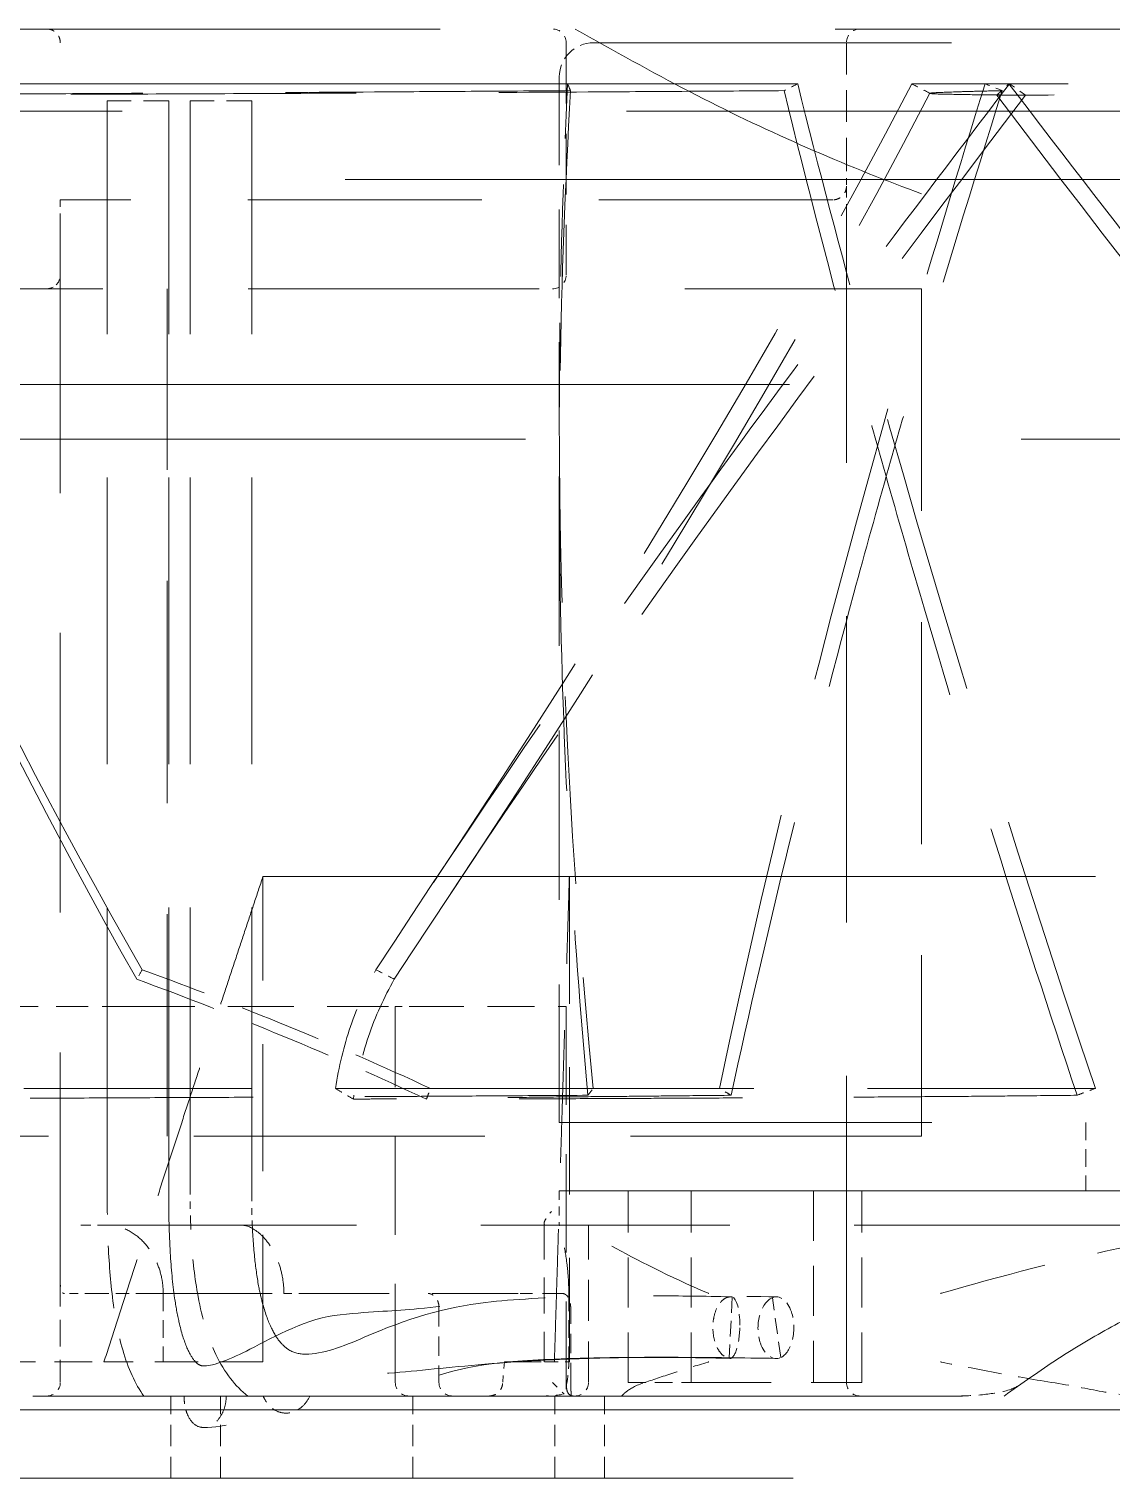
# Model space of a CAD drawing. Header units: millimetres. Extents: x 36 to 2484, y 36 to 1746.
# Drawn here: x 1237.32 to 1253.15, y 908.63 to 929.83 of the extents above; entities that cross this region are included whole.
import ezdxf

# ---------------------------------------------------------------- set-up
doc = ezdxf.new("R2010")
doc.units = ezdxf.units.MM
doc.header["$LTSCALE"] = 6
doc.linetypes.add('HIDDEN', pattern=[9.525, 6.35, -3.175])
doc.layers.add('가는파선_A3', color=7, linetype='HIDDEN', lineweight=13, true_color=0x008000)
doc.layers.add('굵은실선_A3', color=7, linetype='Continuous', lineweight=18)

msp = doc.modelspace()

# ---------------------------------------------------------------- linework, layer by layer
at = {"layer": '가는파선_A3', "ltscale": 0.303295}
msp.add_line((1231.78, 929.827), (1283.78, 929.827), dxfattribs=at)
at = {"layer": '가는파선_A3', "ltscale": 0.023322}
msp.add_line((1245.18, 929.627), (1245.18, 926.227), dxfattribs=at)
at = {"layer": '가는파선_A3', "ltscale": 0.335323}
msp.add_line((1269.98, 929.627), (1245.58, 929.627), dxfattribs=at)
at = {"layer": '가는파선_A3', "ltscale": 0.012178}
msp.add_line((1249.28, 929.627), (1249.28, 927.845), dxfattribs=at)
at = {"layer": '가는파선_A3', "ltscale": 0.033973}
msp.add_line((1245.08, 929.127), (1245.08, 924.181), dxfattribs=at)
at = {"layer": '가는파선_A3', "ltscale": 0.001967}
for p, q in [((1251.48, 928.859), (1251.657, 929.025)), ((1251.9, 928.859), (1251.664, 929.025))]:
    msp.add_line(p, q, dxfattribs=at)
at = {"layer": '가는파선_A3', "ltscale": 0.009639}
for p, q in [((1239.366, 928.777), (1238.466, 928.777)), ((1240.58, 928.777), (1239.68, 928.777))]:
    msp.add_line(p, q, dxfattribs=at)
at = {"layer": '가는파선_A3', "ltscale": 0.110122}
for p, q in [((1238.466, 912.777), (1238.466, 928.777)), ((1239.366, 912.777), (1239.366, 928.777)), ((1239.68, 912.777), (1239.68, 928.777)), ((1240.58, 912.777), (1240.58, 928.777))]:
    msp.add_line(p, q, dxfattribs=at)
at = {"layer": '가는파선_A3', "ltscale": 0.387285}
msp.add_line((1223.93, 928.627), (1290.33, 928.627), dxfattribs=at)
at = {"layer": '가는파선_A3', "ltscale": 0.002576}
msp.add_line((1249.28, 927.845), (1249.28, 927.527), dxfattribs=at)
at = {"layer": '가는파선_A3', "ltscale": 0.321094}
msp.add_line((1254.182, 927.627), (1180.78, 927.627), dxfattribs=at)
at = {"layer": '가는파선_A3', "ltscale": 0.004321}
msp.add_line((1249.28, 927.527), (1249.28, 927.127), dxfattribs=at)
at = {"layer": '가는파선_A3', "ltscale": 0.089837}
msp.add_line((1249.08, 927.327), (1237.78, 927.327), dxfattribs=at)
at = {"layer": '가는파선_A3', "ltscale": 0.002432}
msp.add_line((1237.78, 927.327), (1237.78, 927.127), dxfattribs=at)
at = {"layer": '가는파선_A3', "ltscale": 0.107367}
msp.add_line((1237.78, 927.127), (1237.78, 911.527), dxfattribs=at)
at = {"layer": '가는파선_A3', "ltscale": 0.1177}
msp.add_line((1249.28, 910.027), (1249.28, 927.127), dxfattribs=at)
at = {"layer": '가는파선_A3', "ltscale": 0.111725}
for p, q in [((1234.144, 926.027), (1250.377, 926.027)), ((1250.377, 913.627), (1234.144, 913.627))]:
    msp.add_line(p, q, dxfattribs=at)
at = {"layer": '가는파선_A3', "ltscale": 0.085322}
for p, q in [((1239.345, 913.627), (1239.345, 926.027)), ((1250.377, 926.027), (1250.377, 913.627))]:
    msp.add_line(p, q, dxfattribs=at)
at = {"layer": '가는파선_A3', "ltscale": 0.326626}
msp.add_line((1285.78, 924.627), (1229.78, 924.627), dxfattribs=at)
at = {"layer": '가는파선_A3', "ltscale": 0.380674}
msp.add_line((1230.08, 923.827), (1285.48, 923.827), dxfattribs=at)
at = {"layer": '가는파선_A3', "ltscale": 0.065012}
msp.add_line((1245.08, 923.279), (1245.08, 913.827), dxfattribs=at)
at = {"layer": '가는파선_A3', "ltscale": 0.319602}
msp.add_line((1240.745, 917.427), (1274.685, 917.427), dxfattribs=at)
at = {"layer": '가는파선_A3', "ltscale": 0.048811}
for p, q in [((1240.745, 910.327), (1240.745, 917.427)), ((1245.227, 917.427), (1245.227, 910.327))]:
    msp.add_line(p, q, dxfattribs=at)
at = {"layer": '가는파선_A3', "ltscale": 0.034753}
msp.add_line((1234.144, 915.527), (1237.721, 915.527), dxfattribs=at)
at = {"layer": '가는파선_A3', "ltscale": 0.000982106}
msp.add_line((1237.721, 915.527), (1237.78, 915.527), dxfattribs=at)
at = {"layer": '가는파선_A3', "ltscale": 0.010721}
msp.add_line((1237.78, 915.527), (1238.78, 915.527), dxfattribs=at)
at = {"layer": '가는파선_A3', "ltscale": 0.025389}
msp.add_line((1238.78, 915.527), (1242.48, 915.527), dxfattribs=at)
at = {"layer": '가는파선_A3', "ltscale": 0.002064}
msp.add_line((1242.48, 915.527), (1242.68, 915.527), dxfattribs=at)
at = {"layer": '가는파선_A3', "ltscale": 0.002887}
msp.add_line((1242.992, 915.527), (1242.68, 915.527), dxfattribs=at)
at = {"layer": '가는파선_A3', "ltscale": 0.037789}
for p, q in [((1242.68, 910.027), (1242.68, 915.527)), ((1245.18, 915.527), (1245.18, 910.027))]:
    msp.add_line(p, q, dxfattribs=at)
at = {"layer": '가는파선_A3', "ltscale": 0.018124}
msp.add_line((1242.992, 915.527), (1245.18, 915.527), dxfattribs=at)
at = {"layer": '가는파선_A3', "ltscale": 0.087442}
for p, q in [((1245.577, 914.327), (1233.273, 914.327)), ((1247.422, 914.327), (1241.806, 914.327)), ((1252.921, 914.327), (1243.194, 914.327))]:
    msp.add_line(p, q, dxfattribs=at)
at = {"layer": '가는파선_A3', "ltscale": 0.349066}
for p, q in [((1270.48, 913.827), (1245.08, 913.827)), ((1245.08, 912.827), (1270.48, 912.827))]:
    msp.add_line(p, q, dxfattribs=at)
at = {"layer": '가는파선_A3', "ltscale": 0.006789}
for p, q in [((1252.78, 913.827), (1252.78, 912.827)), ((1239.285, 911.327), (1239.285, 910.327)), ((1245.219, 911.327), (1245.219, 910.327)), ((1246.089, 910.027), (1247.01, 910.027))]:
    msp.add_line(p, q, dxfattribs=at)
at = {"layer": '가는파선_A3', "ltscale": 0.00339}
msp.add_line((1245.08, 912.827), (1245.08, 912.321), dxfattribs=at)
at = {"layer": '가는파선_A3', "ltscale": 0.019189}
for p, q in [((1246.089, 910.027), (1246.089, 912.827)), ((1247.01, 910.027), (1247.01, 912.827)), ((1248.8, 912.827), (1248.8, 910.027)), ((1249.507, 910.027), (1249.507, 912.827))]:
    msp.add_line(p, q, dxfattribs=at)
at = {"layer": '가는파선_A3', "ltscale": 0.003811}
msp.add_line((1238.471, 912.327), (1238.071, 912.327), dxfattribs=at)
at = {"layer": '가는파선_A3', "ltscale": 0.095553}
msp.add_line((1238.471, 912.327), (1251.782, 912.327), dxfattribs=at)
at = {"layer": '가는파선_A3', "ltscale": 0.013836}
msp.add_line((1244.857, 912.35), (1244.857, 910.327), dxfattribs=at)
at = {"layer": '가는파선_A3', "ltscale": 0.015744}
msp.add_line((1245.506, 910.027), (1245.506, 912.327), dxfattribs=at)
at = {"layer": '가는파선_A3', "ltscale": 0.056449}
msp.add_line((1251.782, 912.327), (1259.398, 912.327), dxfattribs=at)
at = {"layer": '가는파선_A3', "ltscale": 0.010233}
msp.add_line((1237.78, 911.527), (1237.78, 910.027), dxfattribs=at)
at = {"layer": '가는파선_A3', "ltscale": 0.003254}
msp.add_line((1238.264, 911.327), (1237.841, 911.327), dxfattribs=at)
at = {"layer": '가는파선_A3', "ltscale": 0.00014272}
msp.add_line((1238.264, 911.327), (1238.298, 911.327), dxfattribs=at)
at = {"layer": '가는파선_A3', "ltscale": 0.005098}
msp.add_line((1238.298, 911.327), (1238.89, 911.327), dxfattribs=at)
at = {"layer": '가는파선_A3', "ltscale": 0.052225}
msp.add_line((1238.89, 911.327), (1241.051, 911.327), dxfattribs=at)
at = {"layer": '가는파선_A3', "ltscale": 0.003053}
msp.add_line((1241.051, 911.327), (1241.333, 911.327), dxfattribs=at)
at = {"layer": '가는파선_A3', "ltscale": 0.033017}
msp.add_line((1241.333, 911.327), (1244.509, 911.327), dxfattribs=at)
at = {"layer": '가는파선_A3', "ltscale": 0.007641}
msp.add_line((1245.124, 911.327), (1244.509, 911.327), dxfattribs=at)
at = {"layer": '가는파선_A3', "ltscale": 0.0061}
for p, q in [((1247.61, 911.276), (1247.565, 910.379)), ((1248.319, 910.391), (1248.197, 911.264))]:
    msp.add_line(p, q, dxfattribs=at)
at = {"layer": '가는파선_A3', "ltscale": 0.007478}
for p, q in [((1243.319, 911.127), (1243.319, 910.027)), ((1245.246, 910.027), (1245.246, 911.127))]:
    msp.add_line(p, q, dxfattribs=at)
at = {"layer": '가는파선_A3', "ltscale": 0.014454}
msp.add_line((1236.867, 910.327), (1238.419, 910.327), dxfattribs=at)
at = {"layer": '가는파선_A3', "ltscale": 0.016617}
msp.add_line((1240.745, 910.327), (1238.419, 910.327), dxfattribs=at)
at = {"layer": '가는파선_A3', "ltscale": 0.002167}
msp.add_line((1244.277, 910.327), (1244.251, 910.011), dxfattribs=at)
at = {"layer": '가는파선_A3', "ltscale": 0.000328919}
msp.add_line((1244.277, 910.327), (1244.286, 910.327), dxfattribs=at)
at = {"layer": '가는파선_A3', "ltscale": 0.013924}
msp.add_line((1244.286, 910.327), (1244.865, 910.327), dxfattribs=at)
at = {"layer": '가는파선_A3', "ltscale": 0.001004}
msp.add_line((1244.964, 910.327), (1244.865, 910.327), dxfattribs=at)
at = {"layer": '가는파선_A3', "ltscale": 0.001938}
msp.add_line((1244.964, 910.327), (1245.227, 910.327), dxfattribs=at)
at = {"layer": '가는파선_A3'}
msp.add_line((1244.251, 910.011), (1244.251, 910.011), dxfattribs=at)
at = {"layer": '가는파선_A3', "ltscale": 0.001771}
msp.add_line((1244.98, 910.027), (1245.152, 909.855), dxfattribs=at)
at = {"layer": '가는파선_A3', "ltscale": 0.030658}
msp.add_line((1247.01, 910.027), (1249.507, 910.027), dxfattribs=at)
at = {"layer": '가는파선_A3', "ltscale": 0.356955}
msp.add_line((1176.18, 909.827), (1339.38, 909.827), dxfattribs=at)
at = {"layer": '가는파선_A3', "ltscale": 0.008167}
for p, q in [((1239.397, 908.627), (1239.397, 909.827)), ((1240.123, 908.627), (1240.123, 909.827)), ((1242.936, 908.627), (1242.936, 909.827)), ((1245.015, 908.627), (1245.015, 909.827)), ((1245.741, 908.627), (1245.741, 909.827))]:
    msp.add_line(p, q, dxfattribs=at)
at = {"layer": '가는파선_A3', "ltscale": 0.324682}
msp.add_line((1341.28, 908.627), (1174.28, 908.627), dxfattribs=at)
at = {"layer": '가는파선_A3', "ltscale": 0.002064}
for centre, start, end in [((1244.98, 929.627), 0, 90), ((1249.48, 929.627), 90, 180), ((1244.98, 926.227), 270, 0), ((1237.58, 910.027), 270, 0), ((1242.88, 910.027), 180, 270), ((1243.519, 910.027), 180, 270), ((1245.306, 910.027), 270, 0), ((1249.48, 910.027), 180, 270)]:
    msp.add_arc(centre, 0.2, start, end, dxfattribs=at)
at = {"layer": '가는파선_A3', "ltscale": 0.005311}
msp.add_arc((1245.58, 929.127), 0.5, 90, 180, dxfattribs=at)
at = {"layer": '가는파선_A3', "ltscale": 0.001358}
for start, end in [(270, 315), (315, 0)]:
    msp.add_arc((1237.58, 926.227), 0.2, start, end, dxfattribs=at)
at = {"layer": '가는파선_A3', "ltscale": 0.00202}
for centre, major_axis, ratio, start_param, end_param in [((1258.553, 926.347), (-13.437, 3.55), 0.283573, 0.209958, 0.232096), ((1259.064, 926.347), (-13.86, -1.031), 0.368335, 5.543767, 5.565905), ((1257.46, 926.347), (12.887, -5.205), 0.014726, 2.05236, 2.074498)]:
    msp.add_ellipse(centre, major_axis=major_axis, ratio=ratio, start_param=start_param, end_param=end_param, dxfattribs=at)
at = {"layer": '가는파선_A3', "ltscale": 0.072085}
msp.add_ellipse((1257.78, 919.84), major_axis=(-1.793, 35.233), ratio=0.35685, start_param=1.429121, end_param=1.709713, dxfattribs=at)
at = {"layer": '가는파선_A3', "ltscale": 0.000175545}
msp.add_ellipse((1244.876, 912.527), major_axis=(0, 0.2), ratio=0.290327, start_param=2.945552, end_param=3.141633, dxfattribs=at)
at = {"layer": '가는파선_A3', "ltscale": 0.004264}
msp.add_ellipse((1247.587, 910.827), major_axis=(0.012, 0.45), ratio=0.29502, start_param=4.798635, end_param=6.206445, dxfattribs=at)
at = {"layer": '가는파선_A3', "ltscale": 0.005659}
msp.add_ellipse((1248.258, 910.827), major_axis=(0.008, 0.45), ratio=0.60382, start_param=0.255155, end_param=2.112935, dxfattribs=at)
at = {"layer": '가는파선_A3', "ltscale": 0.003884}
msp.add_ellipse((1248.258, 910.828), major_axis=(0, 0.45), ratio=0.560128, start_param=5.244872, end_param=6.528968, dxfattribs=at)
at = {"layer": '가는파선_A3', "ltscale": 0.005663}
msp.add_ellipse((1248.258, 910.827), major_axis=(0, 0.45), ratio=0.560054, start_param=3.387583, end_param=5.245464, dxfattribs=at)
at = {"layer": '가는파선_A3', "ltscale": 0.005275}
msp.add_ellipse((1247.587, 910.827), major_axis=(-0.012, -0.45), ratio=0.29502, start_param=6.206445, end_param=7.940228, dxfattribs=at)
at = {"layer": '가는파선_A3', "ltscale": 0.00388}
msp.add_ellipse((1248.258, 910.827), major_axis=(-0.008, -0.45), ratio=0.60382, start_param=5.254527, end_param=6.53834, dxfattribs=at)
at = {"layer": '가는파선_A3', "ltscale": 0.002276}
msp.add_ellipse((1244.824, 910.027), major_axis=(0.65, 0), ratio=0.30779, start_param=4.712389, end_param=5.242004, dxfattribs=at)
at = {"layer": '가는파선_A3', "ltscale": 0.002322}
msp.add_open_spline([(1237.78, 929.627), (1237.78, 929.628), (1237.78, 929.63), (1237.779, 929.655), (1237.774, 929.681), (1237.759, 929.717), (1237.753, 929.728), (1237.738, 929.751), (1237.729, 929.762), (1237.71, 929.78), (1237.699, 929.788), (1237.677, 929.803), (1237.665, 929.809), (1237.629, 929.823), (1237.604, 929.827), (1237.58, 929.827)], degree=3, knots=[-0.08759258, -0.08759258, -0.08759258, -0.08759258, -0.08719995, -0.08719995, -0.07816857, -0.07816857, -0.07426538, -0.07426538, -0.0703622, -0.0703622, -0.0665318, -0.0665318, -0.06270139, -0.06270139, -0.05390659, -0.05390659, -0.05390659, -0.05390659], dxfattribs=at)
at = {"layer": '가는파선_A3', "ltscale": 0.181533}
msp.add_rational_spline([(1270.247, 929.827), (1257.78, 922.575), (1245.313, 929.827)], [1.01109206527, 1.09938948878, 1.01109206527], degree=2, dxfattribs=at)
at = {"layer": '가는파선_A3', "ltscale": 0.111133}
for points, knots in [([(1248.567, 929.025), (1248.126, 929.025), (1247.677, 929.025), (1246.766, 929.025), (1246.304, 929.025), (1244.904, 929.025), (1243.949, 929.025), (1242.335, 929.025), (1241.685, 929.025), (1239.69, 929.025), (1238.332, 929.025), (1236.299, 929.025), (1235.631, 929.025), (1234.308, 929.025), (1233.654, 929.025), (1233.002, 929.025)], [-1.61343, -1.61343, -1.61343, -1.61343, -1.461593, -1.461593, -1.309712, -1.309712, -1.006941, -1.006941, -0.806715, -0.806715, -0.397022, -0.397022, -0.196668, -0.196668, 0, 0, 0, 0]), ([(1245.201, 929.025), (1244.732, 929.025), (1244.268, 929.025), (1243.352, 929.025), (1242.901, 929.025), (1241.571, 929.025), (1240.714, 929.025), (1239.346, 929.025), (1238.816, 929.025), (1237.253, 929.025), (1236.275, 929.025), (1234.937, 929.025), (1234.518, 929.025), (1233.727, 929.025), (1233.355, 929.025), (1233.005, 929.025)], [-1.61343, -1.61343, -1.61343, -1.61343, -1.461592, -1.461592, -1.309712, -1.309712, -1.006941, -1.006941, -0.806714, -0.806714, -0.397022, -0.397022, -0.196668, -0.196668, 0, 0, 0, 0]), ([(1251.307, 929.025), (1251.163, 929.025), (1251.033, 929.025), (1250.803, 929.025), (1250.702, 929.025), (1250.444, 929.025), (1250.33, 929.025), (1250.238, 929.025), (1250.227, 929.025), (1250.273, 929.025), (1250.412, 929.025), (1250.777, 929.025), (1250.922, 929.025), (1251.259, 929.025), (1251.449, 929.025), (1251.664, 929.025)], [-1.61343, -1.61343, -1.61343, -1.61343, -1.461593, -1.461593, -1.309712, -1.309712, -1.006941, -1.006941, -0.806715, -0.806715, -0.397022, -0.397022, -0.196668, -0.196668, 0, 0, 0, 0])]:
    msp.add_open_spline(points, degree=3, knots=knots, dxfattribs=at)
at = {"layer": '가는파선_A3', "ltscale": 0.113336}
for points in [[(1238.978, 916.063), (1237.741, 918.224), (1236.613, 920.4), (1235.105, 923.659), (1234.638, 924.727), (1233.769, 926.868), (1233.367, 927.947), (1233.002, 929.025)], [(1242.398, 916.063), (1243.804, 918.224), (1245.293, 920.4), (1247.634, 923.659), (1248.423, 924.727), (1250.027, 926.868), (1250.842, 927.947), (1251.664, 929.025)], [(1261.748, 916.063), (1260.07, 918.224), (1258.373, 920.4), (1255.824, 923.659), (1254.985, 924.727), (1253.311, 926.868), (1252.479, 927.947), (1251.657, 929.025)]]:
    msp.add_open_spline(points, degree=3, knots=[0.000005, 0.000005, 0.000005, 0.000005, 0.823988, 0.823988, 1.234515, 1.234515, 1.647972, 1.647972, 1.647972, 1.647972], dxfattribs=at)
at = {"layer": '가는파선_A3', "ltscale": 0.100083}
msp.add_open_spline([(1243.237, 917.339), (1245.821, 921.23), (1248.21, 925.132), (1250.236, 929.025)], degree=3, dxfattribs=at)
at = {"layer": '가는파선_A3', "ltscale": 0.035396}
msp.add_open_spline([(1245.08, 924.181), (1245.08, 924.573), (1245.082, 924.964), (1245.087, 925.352), (1245.102, 926.567), (1245.14, 927.798), (1245.201, 929.025)], degree=3, knots=[0.000001, 0.000001, 0.000001, 0.000001, 0.1251557, 0.1251557, 0.1251557, 0.5160851, 0.5160851, 0.5160851, 0.5160851], dxfattribs=at)
at = {"layer": '가는파선_A3', "ltscale": 0.107581}
for points in [[(1247.422, 914.327), (1248.197, 918), (1249.139, 921.732), (1250.199, 925.352), (1250.554, 926.565), (1250.925, 927.793), (1251.307, 929.025)], [(1252.921, 914.327), (1251.683, 918), (1250.537, 921.732), (1249.533, 925.352), (1249.196, 926.565), (1248.873, 927.793), (1248.567, 929.025)]]:
    msp.add_open_spline(points, degree=3, knots=[0.000007, 0.000007, 0.000007, 0.000007, 1.172845, 1.172845, 1.172845, 1.565735, 1.565735, 1.565735, 1.565735], dxfattribs=at)
at = {"layer": '가는파선_A3', "ltscale": 0.002654}
msp.add_open_spline([(1250.503, 928.885), (1250.413, 928.933), (1250.324, 928.979), (1250.236, 929.025)], degree=3, dxfattribs=at)
at = {"layer": '가는파선_A3', "ltscale": 0.111071}
msp.add_open_spline([(1258.871, 929.025), (1258.79, 929.025), (1258.694, 929.025), (1258.473, 929.025), (1258.349, 929.025), (1257.933, 929.025), (1257.599, 929.025), (1256.954, 929.025), (1256.674, 929.025), (1255.749, 929.025), (1255.033, 929.025), (1253.836, 929.025), (1253.422, 929.025), (1252.565, 929.025), (1252.123, 929.025), (1251.664, 929.025)], degree=3, knots=[-1.61343, -1.61343, -1.61343, -1.61343, -1.461592, -1.461592, -1.309712, -1.309712, -1.006941, -1.006941, -0.806714, -0.806714, -0.397022, -0.397022, -0.196668, -0.196668, -0.000905, -0.000905, -0.000905, -0.000905], dxfattribs=at)
at = {"layer": '가는파선_A3', "ltscale": 0.109531}
for points, knots in [([(1248.369, 928.925), (1247.934, 928.922), (1247.491, 928.919), (1246.593, 928.913), (1246.137, 928.91), (1244.755, 928.902), (1243.814, 928.897), (1242.223, 928.889), (1241.582, 928.887), (1240.273, 928.881), (1239.604, 928.878), (1238.434, 928.874), (1237.934, 928.873), (1236.691, 928.869), (1235.948, 928.866), (1234.479, 928.862), (1233.752, 928.861), (1233.029, 928.859)], [-1.587343, -1.587343, -1.587343, -1.587343, -1.438172, -1.438172, -1.288946, -1.288946, -0.99092, -0.99092, -0.79367, -0.79367, -0.591074, -0.591074, -0.440749, -0.440749, -0.218193, -0.218193, 0, 0, 0, 0]), ([(1245.245, 928.925), (1244.782, 928.922), (1244.324, 928.919), (1243.422, 928.913), (1242.976, 928.91), (1241.663, 928.902), (1240.819, 928.897), (1239.47, 928.889), (1238.947, 928.887), (1237.921, 928.881), (1237.418, 928.878), (1236.575, 928.874), (1236.226, 928.873), (1235.388, 928.869), (1234.913, 928.866), (1234.023, 928.862), (1233.606, 928.861), (1233.216, 928.859)], [-1.587343, -1.587343, -1.587343, -1.587343, -1.438172, -1.438172, -1.288946, -1.288946, -0.99092, -0.99092, -0.79367, -0.79367, -0.591074, -0.591074, -0.440749, -0.440749, -0.218193, -0.218193, 0, 0, 0, 0]), ([(1251.559, 928.925), (1251.418, 928.922), (1251.29, 928.919), (1251.063, 928.913), (1250.963, 928.91), (1250.708, 928.902), (1250.595, 928.897), (1250.505, 928.889), (1250.494, 928.887), (1250.523, 928.881), (1250.565, 928.878), (1250.684, 928.874), (1250.749, 928.873), (1250.947, 928.869), (1251.097, 928.866), (1251.456, 928.862), (1251.663, 928.861), (1251.9, 928.859)], [-1.587342, -1.587342, -1.587342, -1.587342, -1.438172, -1.438172, -1.288946, -1.288946, -0.990921, -0.990921, -0.793671, -0.793671, -0.591074, -0.591074, -0.440749, -0.440749, -0.218193, -0.218193, 0, 0, 0, 0]), ([(1258.58, 928.925), (1258.5, 928.922), (1258.406, 928.919), (1258.188, 928.913), (1258.065, 928.91), (1257.655, 928.902), (1257.326, 928.897), (1256.691, 928.889), (1256.414, 928.887), (1255.808, 928.881), (1255.477, 928.878), (1254.861, 928.874), (1254.586, 928.873), (1253.874, 928.869), (1253.423, 928.866), (1252.482, 928.862), (1251.992, 928.861), (1251.48, 928.859)], [-1.587343, -1.587343, -1.587343, -1.587343, -1.438172, -1.438172, -1.288946, -1.288946, -0.99092, -0.99092, -0.79367, -0.79367, -0.591074, -0.591074, -0.440749, -0.440749, -0.218193, -0.218193, 0, 0, 0, 0])]:
    msp.add_open_spline(points, degree=3, knots=knots, dxfattribs=at)
at = {"layer": '가는파선_A3', "ltscale": 0.112888}
for points in [[(1238.898, 915.925), (1237.683, 918.074), (1236.577, 920.239), (1234.601, 924.571), (1233.746, 926.699), (1233.029, 928.859)], [(1242.666, 915.925), (1244.066, 918.074), (1245.546, 920.239), (1248.654, 924.571), (1250.259, 926.699), (1251.9, 928.859)], [(1261.497, 915.925), (1259.834, 918.074), (1258.154, 920.239), (1254.783, 924.571), (1253.115, 926.699), (1251.48, 928.859)]]:
    msp.add_open_spline(points, degree=3, knots=[0.000005, 0.000005, 0.000005, 0.000005, 0.818078, 0.818078, 1.636149, 1.636149, 1.636149, 1.636149], dxfattribs=at)
at = {"layer": '가는파선_A3', "ltscale": 0.100289}
msp.add_open_spline([(1243.487, 917.173), (1246.078, 921.075), (1248.47, 924.983), (1250.502, 928.886)], degree=3, dxfattribs=at)
at = {"layer": '가는파선_A3', "ltscale": 0.107588}
for points, knots in [([(1245.245, 928.925), (1245.164, 927.534), (1245.113, 926.161), (1245.085, 924.333), (1245.081, 923.876), (1245.079, 922.802), (1245.084, 922.186), (1245.116, 920.343), (1245.161, 919.112), (1245.296, 916.665), (1245.386, 915.444), (1245.499, 914.227)], [-1.56088, -1.56088, -1.56088, -1.56088, -1.123056, -1.123056, -0.976681, -0.976681, -0.780438, -0.780438, -0.388798, -0.388798, -0.000003, -0.000003, -0.000003, -0.000003]), ([(1247.593, 914.227), (1247.858, 915.444), (1248.14, 916.665), (1248.739, 919.112), (1249.056, 920.343), (1249.555, 922.186), (1249.726, 922.802), (1250.031, 923.876), (1250.163, 924.333), (1250.701, 926.161), (1251.122, 927.534), (1251.559, 928.925)], [0.000003, 0.000003, 0.000003, 0.000003, 0.3888, 0.3888, 0.780441, 0.780441, 0.976683, 0.976683, 1.123058, 1.123058, 1.56088, 1.56088, 1.56088, 1.56088]), ([(1252.654, 914.227), (1252.247, 915.444), (1251.852, 916.665), (1251.086, 919.112), (1250.713, 920.343), (1250.173, 922.186), (1249.996, 922.802), (1249.693, 923.876), (1249.566, 924.333), (1249.064, 926.161), (1248.707, 927.534), (1248.369, 928.925)], [0.000003, 0.000003, 0.000003, 0.000003, 0.388799, 0.388799, 0.780441, 0.780441, 0.976683, 0.976683, 1.123058, 1.123058, 1.56088, 1.56088, 1.56088, 1.56088])]:
    msp.add_open_spline(points, degree=3, knots=knots, dxfattribs=at)
at = {"layer": '가는파선_A3', "ltscale": 0.00248}
msp.add_open_spline([(1249.28, 927.527), (1249.28, 927.513), (1249.278, 927.498), (1249.269, 927.458), (1249.258, 927.433), (1249.23, 927.394), (1249.212, 927.375), (1249.169, 927.347), (1249.144, 927.336), (1249.106, 927.329), (1249.093, 927.327), (1249.08, 927.327)], degree=3, knots=[0.07302033, 0.07302033, 0.07302033, 0.07302033, 0.07806148, 0.07806148, 0.08750078, 0.08750078, 0.09613031, 0.09613031, 0.10475984, 0.10475984, 0.10874734, 0.10874734, 0.10874734, 0.10874734], dxfattribs=at)
at = {"layer": '가는파선_A3', "ltscale": 0.051589}
msp.add_rational_spline([(1240.745, 917.427), (1239.622, 914.059), (1238.419, 910.327)], [1.0003206302, 1.00125983531, 1.0004092696], degree=2, dxfattribs=at)
at = {"layer": '가는파선_A3', "ltscale": 0.050988}
msp.add_rational_spline([(1245.008, 910.327), (1245.121, 914.019), (1245.227, 917.427)], [1.00032215902, 1.00098146078, 1.00024688153], degree=2, dxfattribs=at)
at = {"layer": '가는파선_A3', "ltscale": 0.001981}
for points in [[(1238.978, 916.063), (1238.952, 916.017), (1238.925, 915.971), (1238.898, 915.925)], [(1242.398, 916.063), (1242.488, 916.017), (1242.577, 915.971), (1242.666, 915.925)]]:
    msp.add_open_spline(points, degree=3, dxfattribs=at)
at = {"layer": '가는파선_A3', "ltscale": 0.03143}
for points in [[(1243.194, 914.328), (1242.511, 914.644), (1241.818, 914.947), (1241.117, 915.235), (1240.411, 915.525), (1239.698, 915.801), (1238.978, 916.063)], [(1241.806, 914.328), (1241.854, 914.644), (1241.928, 914.947), (1242.026, 915.235), (1242.125, 915.525), (1242.249, 915.801), (1242.398, 916.063)]]:
    msp.add_open_spline(points, degree=3, knots=[0, 0, 0, 0, 0.2280885, 0.2280885, 0.2280885, 0.4577757, 0.4577757, 0.4577757, 0.4577757], dxfattribs=at)
at = {"layer": '가는파선_A3', "ltscale": 0.031632}
for points in [[(1238.898, 915.925), (1239.621, 915.66), (1240.338, 915.381), (1241.048, 915.088), (1241.753, 914.796), (1242.45, 914.49), (1243.137, 914.169)], [(1242.666, 915.925), (1242.515, 915.66), (1242.389, 915.381), (1242.289, 915.088), (1242.19, 914.796), (1242.116, 914.49), (1242.067, 914.169)]]:
    msp.add_open_spline(points, degree=3, knots=[-0.4606534, -0.4606534, -0.4606534, -0.4606534, -0.2296448, -0.2296448, -0.2296448, 0, 0, 0, 0], dxfattribs=at)
at = {"layer": '가는파선_A3', "ltscale": 0.085674}
for points in [[(1245.499, 914.227), (1245.073, 914.224), (1244.647, 914.222), (1244.22, 914.219), (1244.122, 914.218), (1244.024, 914.218), (1243.927, 914.217), (1243.598, 914.215), (1243.269, 914.213), (1242.94, 914.211), (1242.517, 914.209), (1242.095, 914.207), (1241.673, 914.205), (1241.619, 914.204), (1241.565, 914.204), (1241.51, 914.204), (1241.088, 914.202), (1240.667, 914.199), (1240.247, 914.197), (1239.935, 914.196), (1239.624, 914.194), (1239.314, 914.193), (1238.917, 914.191), (1238.522, 914.189), (1238.129, 914.187), (1237.929, 914.186), (1237.73, 914.186), (1237.531, 914.185), (1237.313, 914.184), (1237.096, 914.183), (1236.88, 914.182), (1236.707, 914.181), (1236.533, 914.181), (1236.36, 914.18), (1235.979, 914.178), (1235.601, 914.177), (1235.227, 914.176), (1234.862, 914.174), (1234.5, 914.173), (1234.142, 914.172), (1234.028, 914.171), (1233.913, 914.171), (1233.799, 914.171), (1233.678, 914.17), (1233.557, 914.17), (1233.437, 914.169)], [(1247.593, 914.227), (1247.316, 914.224), (1247.047, 914.222), (1246.786, 914.219), (1246.727, 914.218), (1246.667, 914.218), (1246.608, 914.217), (1246.41, 914.215), (1246.217, 914.213), (1246.03, 914.211), (1245.788, 914.209), (1245.554, 914.207), (1245.33, 914.205), (1245.301, 914.204), (1245.272, 914.204), (1245.243, 914.204), (1245.02, 914.202), (1244.806, 914.199), (1244.602, 914.197), (1244.449, 914.196), (1244.302, 914.194), (1244.16, 914.193), (1243.978, 914.191), (1243.805, 914.189), (1243.64, 914.187), (1243.556, 914.186), (1243.475, 914.186), (1243.395, 914.185), (1243.309, 914.184), (1243.225, 914.183), (1243.143, 914.182), (1243.078, 914.181), (1243.014, 914.181), (1242.953, 914.18), (1242.816, 914.178), (1242.689, 914.177), (1242.571, 914.176), (1242.455, 914.174), (1242.348, 914.173), (1242.25, 914.172), (1242.219, 914.171), (1242.189, 914.171), (1242.159, 914.171), (1242.127, 914.17), (1242.097, 914.17), (1242.067, 914.169)], [(1252.654, 914.227), (1252.399, 914.224), (1252.136, 914.222), (1251.865, 914.219), (1251.802, 914.218), (1251.74, 914.218), (1251.677, 914.217), (1251.464, 914.215), (1251.247, 914.213), (1251.026, 914.211), (1250.74, 914.209), (1250.446, 914.207), (1250.146, 914.205), (1250.107, 914.204), (1250.068, 914.204), (1250.029, 914.204), (1249.725, 914.202), (1249.414, 914.199), (1249.095, 914.197), (1248.859, 914.196), (1248.618, 914.194), (1248.373, 914.193), (1248.06, 914.191), (1247.741, 914.189), (1247.416, 914.187), (1247.25, 914.186), (1247.083, 914.186), (1246.914, 914.185), (1246.73, 914.184), (1246.543, 914.183), (1246.355, 914.182), (1246.204, 914.181), (1246.051, 914.181), (1245.898, 914.18), (1245.559, 914.178), (1245.215, 914.177), (1244.866, 914.176), (1244.526, 914.174), (1244.182, 914.173), (1243.834, 914.172), (1243.722, 914.171), (1243.61, 914.171), (1243.498, 914.171), (1243.378, 914.17), (1243.258, 914.17), (1243.137, 914.169)]]:
    msp.add_open_spline(points, degree=3, knots=[0, 0, 0, 0, 0.102801, 0.102801, 0.102801, 0.126379, 0.126379, 0.126379, 0.205728, 0.205728, 0.205728, 0.307942, 0.307942, 0.307942, 0.321123, 0.321123, 0.321123, 0.423691, 0.423691, 0.423691, 0.5, 0.5, 0.5, 0.597791, 0.597791, 0.597791, 0.647652, 0.647652, 0.647652, 0.702196, 0.702196, 0.702196, 0.746152, 0.746152, 0.746152, 0.843098, 0.843098, 0.843098, 0.937528, 0.937528, 0.937528, 0.967779, 0.967779, 0.967779, 1, 1, 1, 1], dxfattribs=at)
at = {"layer": '가는파선_A3', "ltscale": 0.002003}
for points in [[(1242.067, 914.169), (1242.024, 914.196), (1241.98, 914.222), (1241.893, 914.275), (1241.85, 914.301), (1241.806, 914.327)], [(1243.137, 914.169), (1243.146, 914.196), (1243.156, 914.222), (1243.175, 914.275), (1243.184, 914.301), (1243.194, 914.327)]]:
    msp.add_open_spline(points, degree=3, knots=[0.00003382, 0.00003382, 0.00003382, 0.00003382, 0.01529018, 0.01529018, 0.03056016, 0.03056016, 0.03056016, 0.03056016], dxfattribs=at)
at = {"layer": '가는파선_A3', "ltscale": 0.002018}
for points in [[(1245.499, 914.227), (1245.512, 914.244), (1245.524, 914.261), (1245.55, 914.294), (1245.563, 914.311), (1245.577, 914.327)], [(1247.593, 914.227), (1247.564, 914.244), (1247.535, 914.261), (1247.478, 914.294), (1247.45, 914.311), (1247.422, 914.327)], [(1252.654, 914.227), (1252.698, 914.244), (1252.742, 914.261), (1252.831, 914.294), (1252.876, 914.311), (1252.921, 914.327)]]:
    msp.add_open_spline(points, degree=3, knots=[0.00000277, 0.00000277, 0.00000277, 0.00000277, 0.01538043, 0.01538043, 0.03074843, 0.03074843, 0.03074843, 0.03074843], dxfattribs=at)
at = {"layer": '가는파선_A3', "ltscale": 0.024017}
msp.add_open_spline([(1239.004, 909.827), (1238.874, 910.003), (1238.771, 910.23), (1238.622, 910.744), (1238.571, 911.029), (1238.504, 911.606), (1238.485, 911.899), (1238.469, 912.387), (1238.466, 912.582), (1238.466, 912.777)], degree=3, knots=[0, 0, 0, 0, 0.1061677, 0.1061677, 0.2015924, 0.2015924, 0.2902387, 0.2902387, 0.3487893, 0.3487893, 0.3487893, 0.3487893], dxfattribs=at)
at = {"layer": '가는파선_A3', "ltscale": 0.164312}
msp.add_open_spline([(1239.366, 912.777), (1239.366, 912.492), (1239.372, 912.204), (1239.402, 911.695), (1239.423, 911.468), (1239.47, 911.136), (1239.492, 911.017), (1239.551, 910.758), (1239.592, 910.628), (1239.668, 910.453), (1239.702, 910.397), (1239.761, 910.319), (1239.783, 910.301), (1239.829, 910.272), (1239.847, 910.267), (1240.013, 910.267), (1240.279, 910.368), (1240.917, 910.7), (1241.403, 910.969), (1242.381, 911.069), (1242.65, 911.068), (1243.456, 911.149), (1243.934, 911.198), (1244.906, 911.256), (1245.266, 911.273), (1245.945, 911.289), (1246.211, 911.292), (1246.829, 911.292), (1247.197, 911.288), (1247.589, 911.278)], degree=3, knots=[0, 0, 0, 0, 0.085697, 0.085697, 0.155812, 0.155812, 0.197675, 0.197675, 0.257665, 0.257665, 0.309074, 0.309074, 0.367604, 0.367604, 0.472752, 0.472752, 0.745778, 0.745778, 1.105506, 1.105506, 1.493016, 1.493016, 1.933706, 1.933706, 2.144637, 2.144637, 2.259022, 2.259022, 2.382306, 2.382306, 2.382306, 2.382306], dxfattribs=at)
at = {"layer": '가는파선_A3', "ltscale": 0.002759}
msp.add_open_spline([(1239.687, 912.363), (1239.682, 912.501), (1239.68, 912.639), (1239.68, 912.777)], degree=3, dxfattribs=at)
at = {"layer": '가는파선_A3', "ltscale": 0.002543}
msp.add_open_spline([(1240.58, 912.777), (1240.58, 912.65), (1240.582, 912.522), (1240.586, 912.394)], degree=3, dxfattribs=at)
at = {"layer": '가는파선_A3', "ltscale": 0.002264}
msp.add_open_spline([(1244.865, 912.331), (1244.863, 912.332), (1244.862, 912.334), (1244.856, 912.341), (1244.856, 912.35), (1244.86, 912.374), (1244.867, 912.391), (1244.886, 912.426), (1244.898, 912.445), (1244.927, 912.484), (1244.944, 912.505), (1244.963, 912.526), (1244.963, 912.527), (1244.964, 912.527)], degree=3, knots=[0.04788295, 0.04788295, 0.04788295, 0.04788295, 0.05005204, 0.05005204, 0.05802846, 0.05802846, 0.06868771, 0.06868771, 0.07893556, 0.07893556, 0.08968534, 0.08968534, 0.09003243, 0.09003243, 0.09003243, 0.09003243], dxfattribs=at)
at = {"layer": '가는파선_A3', "ltscale": 0.012139}
msp.add_open_spline([(1239.285, 911.327), (1239.285, 911.333), (1239.285, 911.339), (1239.285, 911.361), (1239.284, 911.378), (1239.281, 911.445), (1239.274, 911.495), (1239.249, 911.629), (1239.223, 911.712), (1239.155, 911.868), (1239.111, 911.941), (1239.005, 912.078), (1238.942, 912.139), (1238.799, 912.243), (1238.717, 912.282), (1238.582, 912.32), (1238.526, 912.327), (1238.471, 912.327)], degree=3, knots=[0, 0, 0, 0, 0.0016751, 0.0016751, 0.0067024, 0.0067024, 0.0218411, 0.0218411, 0.0484958, 0.0484958, 0.0773328, 0.0773328, 0.1107535, 0.1107535, 0.1499662, 0.1499662, 0.1771799, 0.1771799, 0.1771799, 0.1771799], dxfattribs=at)
at = {"layer": '가는파선_A3', "ltscale": 0.02317}
msp.add_open_spline([(1240.521, 909.827), (1240.342, 909.969), (1240.181, 910.173), (1239.943, 910.668), (1239.855, 910.961), (1239.747, 911.54), (1239.716, 911.822), (1239.694, 912.191), (1239.69, 912.277), (1239.687, 912.363)], degree=3, knots=[0, 0, 0, 0, 0.117575, 0.117575, 0.224031, 0.224031, 0.3101768, 0.3101768, 0.3361535, 0.3361535, 0.3361535, 0.3361535], dxfattribs=at)
at = {"layer": '가는파선_A3', "ltscale": 0.014129}
msp.add_open_spline([(1240.43, 912.327), (1240.442, 912.327), (1240.456, 912.326), (1240.532, 912.313), (1240.613, 912.279), (1240.749, 912.156), (1240.796, 912.104), (1240.887, 911.971), (1240.93, 911.891), (1240.989, 911.739), (1241.012, 911.661), (1241.043, 911.496), (1241.051, 911.408), (1241.051, 911.327)], degree=3, knots=[-0.6009265, -0.6009265, -0.6009265, -0.6009265, -0.5834629, -0.5834629, -0.5116701, -0.5116701, -0.4798429, -0.4798429, -0.4480157, -0.4480157, -0.4237181, -0.4237181, -0.3994205, -0.3994205, -0.3994205, -0.3994205], dxfattribs=at)
at = {"layer": '가는파선_A3', "ltscale": 0.154946}
msp.add_open_spline([(1240.586, 912.394), (1240.593, 912.214), (1240.604, 912.034), (1240.637, 911.715), (1240.656, 911.572), (1240.699, 911.343), (1240.72, 911.251), (1240.781, 911.029), (1240.825, 910.91), (1240.911, 910.734), (1240.953, 910.67), (1241.041, 910.563), (1241.084, 910.528), (1241.203, 910.455), (1241.276, 910.44), (1241.601, 910.437), (1241.912, 910.548), (1242.838, 910.956), (1243.431, 911.132), (1244.416, 911.243), (1244.882, 911.269), (1245.828, 911.29), (1246.197, 911.294), (1247.089, 911.293), (1247.629, 911.288), (1248.261, 911.277)], degree=3, knots=[0, 0, 0, 0, 0.054349, 0.054349, 0.100105, 0.100105, 0.133463, 0.133463, 0.188545, 0.188545, 0.241011, 0.241011, 0.309472, 0.309472, 0.441698, 0.441698, 0.748549, 0.748549, 1.34846, 1.34846, 1.782716, 1.782716, 2.009765, 2.009765, 2.247574, 2.247574, 2.247574, 2.247574], dxfattribs=at)
at = {"layer": '가는파선_A3', "ltscale": 0.017653}
msp.add_open_spline([(1245.219, 911.327), (1245.219, 911.367), (1245.218, 911.406), (1245.215, 911.487), (1245.213, 911.527), (1245.204, 911.657), (1245.195, 911.737), (1245.17, 911.919), (1245.15, 912.02), (1245.112, 912.186), (1245.097, 912.24), (1245.08, 912.312), (1245.077, 912.327), (1245.083, 912.327)], degree=3, knots=[0, 0, 0, 0, 0.011911, 0.011911, 0.024774, 0.024774, 0.054919, 0.054919, 0.1046205, 0.1046205, 0.1546698, 0.1546698, 0.2094358, 0.2094358, 0.2094358, 0.2094358], dxfattribs=at)
at = {"layer": '가는파선_A3', "ltscale": 0.041499}
for points in [[(1247.267, 911.327), (1247.263, 911.329), (1247.26, 911.33), (1246.677, 911.579), (1246.202, 911.827), (1245.487, 912.214), (1245.288, 912.327), (1245.183, 912.327)], [(1250.655, 911.327), (1250.66, 911.329), (1250.665, 911.33), (1251.528, 911.579), (1252.457, 911.827), (1254.422, 912.214), (1255.348, 912.327), (1256.162, 912.327)]]:
    msp.add_open_spline(points, degree=3, knots=[-0.4922515, -0.4922515, -0.4922515, -0.4922515, -0.4908751, -0.4908751, -0.2462525, -0.2462525, 0, 0, 0, 0], dxfattribs=at)
at = {"layer": '가는파선_A3', "ltscale": 0.092518}
msp.add_rational_spline([(1251.585, 909.827), (1257.78, 914.373), (1263.975, 909.827)], [1.00479622048, 1.02716325963, 1.00479622048], degree=2, dxfattribs=at)
at = {"layer": '가는파선_A3', "ltscale": 0.002169}
msp.add_open_spline([(1237.78, 911.527), (1237.78, 911.514), (1237.78, 911.501), (1237.78, 911.475), (1237.78, 911.463), (1237.781, 911.426), (1237.783, 911.404), (1237.79, 911.367), (1237.797, 911.353), (1237.814, 911.334), (1237.824, 911.329), (1237.838, 911.327), (1237.84, 911.327), (1237.841, 911.327)], degree=3, knots=[-0.12689035, -0.12689035, -0.12689035, -0.12689035, -0.12291019, -0.12291019, -0.11884002, -0.11884002, -0.11056428, -0.11056428, -0.1025646, -0.1025646, -0.09551543, -0.09551543, -0.09467342, -0.09467342, -0.09467342, -0.09467342], dxfattribs=at)
at = {"layer": '가는파선_A3', "ltscale": 0.002374}
msp.add_open_spline([(1243.319, 911.127), (1243.319, 911.129), (1243.319, 911.13), (1243.319, 911.134), (1243.319, 911.137), (1243.318, 911.151), (1243.317, 911.161), (1243.311, 911.189), (1243.306, 911.207), (1243.291, 911.241), (1243.281, 911.256), (1243.261, 911.282), (1243.249, 911.293), (1243.223, 911.311), (1243.208, 911.318), (1243.182, 911.326), (1243.17, 911.327), (1243.16, 911.327)], degree=3, knots=[0, 0, 0, 0, 0.00033535, 0.00033535, 0.00134178, 0.00134178, 0.00437082, 0.00437082, 0.01014097, 0.01014097, 0.01620447, 0.01620447, 0.0223122, 0.0223122, 0.02982116, 0.02982116, 0.03581548, 0.03581548, 0.03581548, 0.03581548], dxfattribs=at)
at = {"layer": '가는파선_A3', "ltscale": 0.002708}
msp.add_open_spline([(1245.124, 911.327), (1245.139, 911.327), (1245.155, 911.323), (1245.186, 911.303), (1245.2, 911.288), (1245.221, 911.253), (1245.23, 911.233), (1245.239, 911.197), (1245.242, 911.184), (1245.245, 911.156), (1245.246, 911.142), (1245.246, 911.127)], degree=3, knots=[-0.11562142, -0.11562142, -0.11562142, -0.11562142, -0.1047237, -0.1047237, -0.09382598, -0.09382598, -0.0851062, -0.0851062, -0.08074632, -0.08074632, -0.07638643, -0.07638643, -0.07638643, -0.07638643], dxfattribs=at)
at = {"layer": '가는파선_A3', "ltscale": 0.005371}
msp.add_open_spline([(1247.61, 911.276), (1247.59, 911.279), (1247.569, 911.278), (1247.53, 911.269), (1247.511, 911.26), (1247.46, 911.227), (1247.43, 911.195), (1247.383, 911.116), (1247.365, 911.072), (1247.341, 910.985), (1247.333, 910.943), (1247.326, 910.866), (1247.325, 910.831), (1247.327, 910.795)], degree=3, knots=[-0.0795496, -0.0795496, -0.0795496, -0.0795496, -0.06879219, -0.06879219, -0.05818316, -0.05818316, -0.03981114, -0.03981114, -0.02353062, -0.02353062, -0.01056182, -0.01056182, -0.000001, -0.000001, -0.000001, -0.000001], dxfattribs=at)
at = {"layer": '가는파선_A3', "ltscale": 0.00436}
msp.add_open_spline([(1247.327, 910.795), (1247.329, 910.742), (1247.337, 910.689), (1247.363, 910.591), (1247.381, 910.547), (1247.424, 910.474), (1247.448, 910.445), (1247.502, 910.399), (1247.533, 910.384), (1247.565, 910.379)], degree=3, knots=[-0.06495932, -0.06495932, -0.06495932, -0.06495932, -0.04872693, -0.04872693, -0.03245802, -0.03245802, -0.01706954, -0.01706954, 0, 0, 0, 0], dxfattribs=at)
at = {"layer": '가는파선_A3', "ltscale": 0.131739}
msp.add_open_spline([(1247.575, 910.378), (1247.299, 910.385), (1247.035, 910.389), (1246.526, 910.393), (1246.282, 910.392), (1245.746, 910.386), (1245.473, 910.378), (1244.826, 910.352), (1244.496, 910.331), (1243.621, 910.265), (1243.189, 910.214), (1242.318, 910.135), (1241.905, 910.177), (1241.245, 909.864), (1241.008, 909.726), (1240.496, 909.482), (1240.216, 909.36), (1239.869, 909.367)], degree=3, knots=[0, 0, 0, 0, 0.0869, 0.0869, 0.183989, 0.183989, 0.322652, 0.322652, 0.553367, 0.553367, 1.011991, 1.011991, 1.459803, 1.459803, 1.685219, 1.685219, 1.911804, 1.911804, 1.911804, 1.911804], dxfattribs=at)
at = {"layer": '가는파선_A3', "ltscale": 0.129956}
msp.add_open_spline([(1248.251, 910.377), (1247.743, 910.386), (1247.295, 910.391), (1246.43, 910.395), (1246.032, 910.393), (1245.122, 910.376), (1244.693, 910.356), (1243.651, 910.265), (1243.254, 910.136), (1242.025, 909.626), (1241.552, 909.44), (1241, 909.587)], degree=3, knots=[0, 0, 0, 0, 0.191449, 0.191449, 0.425669, 0.425669, 0.810161, 0.810161, 1.536372, 1.536372, 1.884255, 1.884255, 1.884255, 1.884255], dxfattribs=at)
at = {"layer": '가는파선_A3', "ltscale": 0.002463}
msp.add_open_spline([(1245.219, 910.327), (1245.219, 910.298), (1245.218, 910.27), (1245.216, 910.242), (1245.215, 910.21), (1245.213, 910.181), (1245.21, 910.154), (1245.205, 910.109), (1245.199, 910.066), (1245.191, 910.027)], degree=3, knots=[-0.043929, -0.043929, -0.043929, -0.043929, -0.03303899, -0.03303899, -0.03303899, -0.02070377, -0.02070377, -0.02070377, -0.000001, -0.000001, -0.000001, -0.000001], dxfattribs=at)
at = {"layer": '가는파선_A3', "ltscale": 0.012983}
for points in [[(1246.333, 910.027), (1246.468, 910.072), (1246.614, 910.121), (1246.77, 910.171), (1246.923, 910.221), (1247.085, 910.273), (1247.257, 910.324), (1247.26, 910.325), (1247.263, 910.326), (1247.267, 910.327)], [(1252.279, 910.027), (1251.997, 910.072), (1251.721, 910.121), (1251.45, 910.171), (1251.184, 910.221), (1250.924, 910.273), (1250.67, 910.324), (1250.665, 910.325), (1250.66, 910.326), (1250.655, 910.327)]]:
    msp.add_open_spline(points, degree=3, knots=[-0.1881075, -0.1881075, -0.1881075, -0.1881075, -0.093221, -0.093221, -0.093221, 0, 0, 0, 0.0018366, 0.0018366, 0.0018366, 0.0018366], dxfattribs=at)
at = {"layer": '가는파선_A3', "ltscale": 0.001952}
msp.add_open_spline([(1244.052, 909.827), (1244.056, 909.827), (1244.06, 909.828), (1244.091, 909.83), (1244.117, 909.837), (1244.164, 909.86), (1244.185, 909.876), (1244.219, 909.916), (1244.233, 909.939), (1244.246, 909.979), (1244.25, 909.995), (1244.251, 910.011)], degree=3, knots=[0, 0, 0, 0, 0.0012987, 0.0012987, 0.00912688, 0.00912688, 0.01695535, 0.01695535, 0.02478391, 0.02478391, 0.02961971, 0.02961971, 0.02961971, 0.02961971], dxfattribs=at)
at = {"layer": '가는파선_A3', "ltscale": 0.001357}
msp.add_open_spline([(1245.18, 910.027), (1245.18, 910.01), (1245.18, 909.991), (1245.179, 909.956), (1245.179, 909.939), (1245.176, 909.91), (1245.173, 909.895), (1245.164, 909.872), (1245.159, 909.862), (1245.152, 909.855)], degree=3, knots=[-0.05213014, -0.05213014, -0.05213014, -0.05213014, -0.04692919, -0.04692919, -0.04172823, -0.04172823, -0.03647939, -0.03647939, -0.03207784, -0.03207784, -0.03207784, -0.03207784], dxfattribs=at)
at = {"layer": '가는파선_A3', "ltscale": 0.008477}
msp.add_open_spline([(1245.191, 910.027), (1245.181, 909.977), (1245.186, 909.942), (1245.194, 909.894), (1245.205, 909.872), (1245.236, 909.837), (1245.26, 909.828), (1245.288, 909.827), (1245.288, 909.827), (1245.289, 909.827)], degree=3, knots=[-0.1146197, -0.1146197, -0.1146197, -0.1146197, -0.094552, -0.094552, -0.0568269, -0.0568269, 0, 0, 0.0011106, 0.0011106, 0.0011106, 0.0011106], dxfattribs=at)
at = {"layer": '가는파선_A3', "ltscale": 0.005313}
msp.add_open_spline([(1245.241, 909.827), (1245.241, 909.827), (1245.242, 909.827), (1245.253, 909.828), (1245.253, 909.849), (1245.251, 909.896), (1245.25, 909.913), (1245.248, 909.948), (1245.248, 909.961), (1245.247, 909.983), (1245.247, 909.993), (1245.246, 910.011), (1245.246, 910.019), (1245.246, 910.027)], degree=3, knots=[-0.2046575, -0.2046575, -0.2046575, -0.2046575, -0.2038209, -0.2038209, -0.13688, -0.13688, -0.1174238, -0.1174238, -0.109777, -0.109777, -0.1053801, -0.1053801, -0.1019104, -0.1019104, -0.1019104, -0.1019104], dxfattribs=at)
at = {"layer": '가는파선_A3', "ltscale": 0.0097}
for points, knots in [([(1245.988, 909.827), (1245.989, 909.827), (1245.989, 909.827), (1245.996, 909.828), (1246.013, 909.854), (1246.113, 909.931), (1246.195, 909.982), (1246.333, 910.027)], [-0.1932386, -0.1932386, -0.1932386, -0.1932386, -0.1921194, -0.1921194, -0.096617, -0.096617, -0.000001, -0.000001, -0.000001, -0.000001]), ([(1253.631, 909.827), (1253.629, 909.827), (1253.627, 909.827), (1253.428, 909.828), (1253.235, 909.854), (1252.801, 909.931), (1252.567, 909.982), (1252.279, 910.027)], [-0.1932387, -0.1932387, -0.1932387, -0.1932387, -0.1921195, -0.1921195, -0.096617, -0.096617, -0.000001, -0.000001, -0.000001, -0.000001])]:
    msp.add_open_spline(points, degree=3, knots=knots, dxfattribs=at)
at = {"layer": '가는파선_A3', "ltscale": 0.006194}
msp.add_open_spline([(1251.786, 909.973), (1251.757, 909.952), (1251.72, 909.937), (1251.568, 909.885), (1251.432, 909.864), (1251.158, 909.834), (1251.019, 909.827), (1250.892, 909.827)], degree=3, knots=[0.18256391, 0.18256391, 0.18256391, 0.18256391, 0.19290646, 0.19290646, 0.23083197, 0.23083197, 0.26875749, 0.26875749, 0.26875749, 0.26875749], dxfattribs=at)
at = {"layer": '가는파선_A3', "ltscale": 0.000690565}
msp.add_open_spline([(1239.598, 909.715), (1239.596, 909.734), (1239.594, 909.752), (1239.591, 909.79), (1239.591, 909.809), (1239.591, 909.827)], degree=3, knots=[-0.01149857, -0.01149857, -0.01149857, -0.01149857, -0.00565953, -0.00565953, -0.000001, -0.000001, -0.000001, -0.000001], dxfattribs=at)
at = {"layer": '가는파선_A3', "ltscale": 0.010587}
msp.add_open_spline([(1240.207, 909.827), (1240.207, 909.777), (1240.2, 909.726), (1240.175, 909.627), (1240.154, 909.581), (1240.1, 909.49), (1240.064, 909.451), (1239.981, 909.388), (1239.933, 909.371), (1239.84, 909.364), (1239.794, 909.377), (1239.713, 909.434), (1239.678, 909.477), (1239.638, 909.559), (1239.626, 909.591), (1239.609, 909.654), (1239.603, 909.684), (1239.598, 909.715)], degree=3, knots=[-0.1426065, -0.1426065, -0.1426065, -0.1426065, -0.1288684, -0.1288684, -0.1138948, -0.1138948, -0.095518, -0.095518, -0.0730853, -0.0730853, -0.0489765, -0.0489765, -0.0236358, -0.0236358, -0.0102542, -0.0102542, -0.000001, -0.000001, -0.000001, -0.000001], dxfattribs=at)
at = {"layer": '가는파선_A3', "ltscale": 0.006947}
msp.add_open_spline([(1241.428, 909.827), (1241.404, 909.772), (1241.371, 909.724), (1241.331, 909.684), (1241.29, 909.645), (1241.244, 909.615), (1241.194, 909.597), (1241.146, 909.579), (1241.096, 909.573), (1241.046, 909.579), (1240.999, 909.584), (1240.954, 909.6), (1240.912, 909.625), (1240.873, 909.649), (1240.837, 909.681), (1240.808, 909.721), (1240.784, 909.752), (1240.764, 909.788), (1240.748, 909.827)], degree=3, knots=[0, 0, 0, 0, 0.0187367, 0.0187367, 0.0187367, 0.0377394, 0.0377394, 0.0377394, 0.0560707, 0.0560707, 0.0560707, 0.0733826, 0.0733826, 0.0733826, 0.0895009, 0.0895009, 0.0895009, 0.1025553, 0.1025553, 0.1025553, 0.1025553], dxfattribs=at)
at = {"layer": '굵은실선_A3'}
msp.add_line((1349.168, 909.627), (1169.168, 909.627), dxfattribs=at)

doc.saveas('drawing.dxf')
